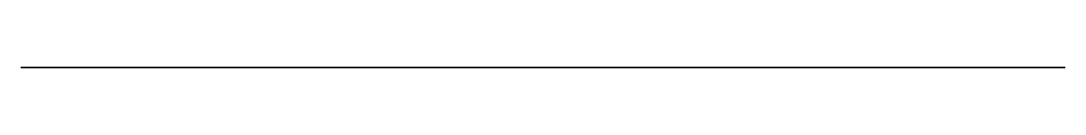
# Model space of a CAD drawing. Header units: millimetres. Extents: x 93.3 to 112.3, y 0 to 0.
import ezdxf

# ---------------------------------------------------------------- set-up
doc = ezdxf.new("R2010")
doc.units = ezdxf.units.MM
doc.layers.get('0').update_dxf_attribs({"color": 194, "true_color": 0x551cb1})

msp = doc.modelspace()

# ---------------------------------------------------------------- linework, layer by layer
at = {"color": 121, "true_color": 0xa6e5e5}
msp.add_polyline3d([(104.939, 0, -18.653), (104.939, 0, -19.73), (106.998, 0, -20.857), (107.007, 0, -28.431), (107.994, 0, -28.398), (108.477, 0, -28.404), (108.949, 0, -28.436), (109.159, 0, -28.463), (109.367, 0, -28.501), (109.571, 0, -28.55), (109.771, 0, -28.61), (109.966, 0, -28.68), (110.156, 0, -28.76), (110.341, 0, -28.851), (110.519, 0, -28.951), (110.691, 0, -29.062), (110.855, 0, -29.182), (111.012, 0, -29.311), (111.16, 0, -29.45), (111.299, 0, -29.598), (111.428, 0, -29.756), (111.547, 0, -29.922), (111.656, 0, -30.097), (111.705, 0, -30.186), (111.75, 0, -30.277), (111.792, 0, -30.369), (111.83, 0, -30.463), (111.897, 0, -30.654), (111.953, 0, -30.85), (111.997, 0, -31.051), (112.032, 0, -31.256), (112.058, 0, -31.465), (112.077, 0, -31.676), (112.096, 0, -32.107), (112.1, 0, -32.544), (112.091, 0, -33.422), (112.091, 0, -116.745), (93.323, 0, -116.745), (93.323, 0, 28.681), (99.064, 0, 28.669), (99.07, 0, 28.477), (99.084, 0, 28.286), (99.107, 0, 28.096), (99.138, 0, 27.907), (99.178, 0, 27.718), (99.224, 0, 27.531), (99.278, 0, 27.345), (99.338, 0, 27.161), (99.477, 0, 26.796), (99.638, 0, 26.439), (99.819, 0, 26.09), (100.015, 0, 25.749), (100.337, 0, 25.255), (100.691, 0, 24.783), (101.074, 0, 24.334), (101.484, 0, 23.91), (101.92, 0, 23.515), (102.379, 0, 23.149), (102.861, 0, 22.813), (103.364, 0, 22.508), (103.364, 0, 13.788), (104.878, 0, 13.788), (105.279, 0, 13.779), (105.678, 0, 13.749), (106.07, 0, 13.694), (106.262, 0, 13.657), (106.451, 0, 13.612), (106.637, 0, 13.559), (106.818, 0, 13.499), (106.994, 0, 13.429), (107.165, 0, 13.35), (107.33, 0, 13.262), (107.489, 0, 13.163), (107.642, 0, 13.054), (107.715, 0, 12.995), (107.786, 0, 12.934), (107.932, 0, 12.798), (108.07, 0, 12.654), (108.199, 0, 12.505), (108.321, 0, 12.349), (108.434, 0, 12.188), (108.539, 0, 12.021), (108.635, 0, 11.849), (108.722, 0, 11.673), (108.8, 0, 11.493), (108.87, 0, 11.309), (108.93, 0, 11.121), (108.98, 0, 10.931), (109.021, 0, 10.737), (109.052, 0, 10.542), (109.073, 0, 10.344), (109.084, 0, 10.145), (109.084, 0, 9.921), (109.072, 0, 9.696), (109.046, 0, 9.473), (109.007, 0, 9.251), (108.956, 0, 9.031), (108.891, 0, 8.813), (108.814, 0, 8.599), (108.724, 0, 8.388), (108.628, 0, 8.196), (108.523, 0, 8.01), (108.408, 0, 7.831), (108.284, 0, 7.659), (108.151, 0, 7.494), (108.01, 0, 7.337), (107.861, 0, 7.187), (107.704, 0, 7.046), (107.54, 0, 6.914), (107.369, 0, 6.79), (107.192, 0, 6.676), (107.008, 0, 6.572), (106.818, 0, 6.477), (106.623, 0, 6.393), (106.422, 0, 6.32), (106.217, 0, 6.258), (106.247, 0, 4.96), (106.348, 0, 3.638), (106.43, 0, 2.98), (106.536, 0, 2.33), (106.668, 0, 1.695), (106.828, 0, 1.078), (107.049, 0, 0.37), (107.307, 0, -0.358), (107.881, 0, -1.76), (108.511, 0, -3.046), (109.221, 0, -4.29), (110.72, 0, -6.663), (111.244, 0, -7.526), (111.485, 0, -7.967), (111.704, 0, -8.414), (111.897, 0, -8.869), (111.981, 0, -9.099), (112.056, 0, -9.332), (112.121, 0, -9.566), (112.176, 0, -9.804), (112.22, 0, -10.043), (112.251, 0, -10.285), (112.28, 0, -10.636), (112.292, 0, -10.988), (112.288, 0, -11.34), (112.268, 0, -11.692), (112.231, 0, -12.043), (112.177, 0, -12.393), (112.108, 0, -12.741), (112.021, 0, -13.086), (111.935, 0, -13.377), (111.837, 0, -13.663), (111.729, 0, -13.945), (111.609, 0, -14.221), (111.479, 0, -14.493), (111.338, 0, -14.758), (111.187, 0, -15.018), (111.026, 0, -15.271), (110.855, 0, -15.518), (110.674, 0, -15.758), (110.484, 0, -15.99), (110.284, 0, -16.215), (110.075, 0, -16.433), (109.858, 0, -16.642), (109.632, 0, -16.843), (109.397, 0, -17.035), (109.154, 0, -17.218), (108.906, 0, -17.391), (108.651, 0, -17.553), (108.39, 0, -17.704), (108.124, 0, -17.845), (107.853, 0, -17.975), (107.578, 0, -18.094), (107.298, 0, -18.202), (107.013, 0, -18.299), (106.726, 0, -18.384), (106.434, 0, -18.458), (106.14, 0, -18.521), (105.843, 0, -18.572), (105.544, 0, -18.611), (105.242, 0, -18.638)], close=True, dxfattribs=at)

doc.saveas('drawing.dxf')
